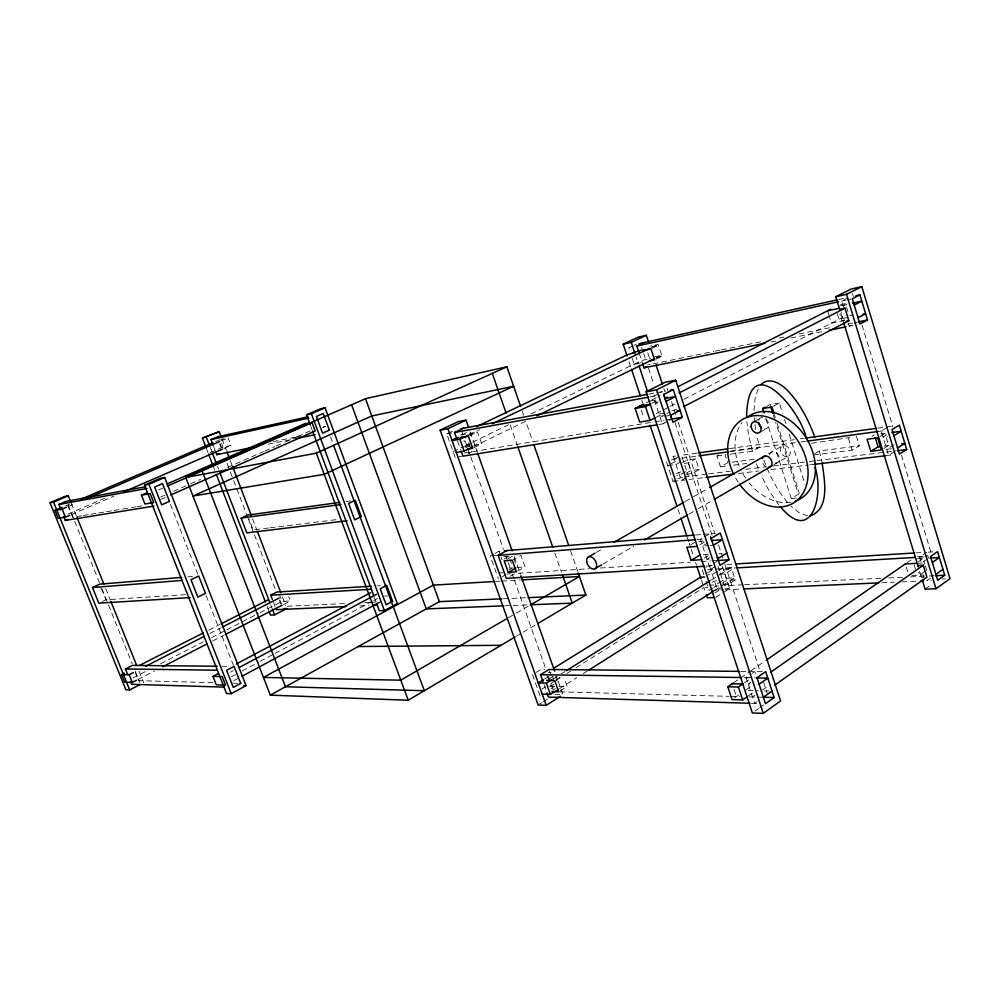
<?xml version="1.0" encoding="UTF-8"?>
<svg xmlns="http://www.w3.org/2000/svg" width="1000" height="1000" viewBox="0 0 1000 1000"><rect width="100%" height="100%" fill="white"/><g stroke="black" fill="none" stroke-linecap="round" stroke-linejoin="round"><path stroke-width="0.75" stroke-dasharray="5 3.75" d="M753.988 410.812L755.188 397.35L758.625 387.912M754.837 711.188L758.538 708.538M759.775 707.65L763.462 705M925.075 589.175L932.075 584.15M757.062 701.65L754.6 703.413L746.075 677.588L751.05 674.125M752.475 696.963L754.95 695.212M762.212 690.075L765.438 687.788L768.15 687.85M919.6 571.275L921.475 577.388L923.825 575.712M748.312 695.95L753.375 692.387M925.462 571L919.6 575.138L918.7 572.2M734.6 697.812L738.875 694.812M746.075 689.762L753.713 684.412M750.688 682.312L748.213 684.05L751.312 684.112M927.3 558.975L921.413 563.075L919.613 557.163L926.688 552.263M744.388 682.862L751.513 677.9M918.363 561.737L926.575 556.025M752.3 673.263L754.788 671.538L756.9 677.975M733.4 682.9L749.538 671.737M750.825 670.85L764.9 661.112M906.925 562.85L912.375 559.075M715.625 597.45L729.562 588.575L722.262 566.35M722.087 587.125L717.425 590.075L709.338 565.562L705.837 567.725M538.15 705.037L542.013 702.588M543.288 701.775L548.425 698.525M559.938 691.062L567.15 686.5L564.175 678.062M714.925 592.962L719.987 589.75M722.725 584.575L728.35 584.312L735.35 579.862L731.213 567.537L722.812 568.038L718.875 570.487M552.925 690.1L555.325 688.587M722.237 583.237L726.9 580.3L735.35 579.862M559.6 688.575L576.7 677.75M583.288 673.587L587.225 671.1M714.862 590.363L734.6 577.875L726.2 578.312L722.275 580.788M551.075 688.6L554.862 686.225M721.55 581.237L715.725 584.913L710.188 585.175M712.613 588.237L709.125 590.438L705.113 578.475M713.775 587.5L716.1 586.038L718.875 585.913M555.95 679.788L559.575 677.525M719.3 574.2L724.925 573.888L731.95 569.487L723.512 569.963L720 572.163M542 689.038L545.588 686.787M554.9 680.95L550.95 683.438L554.975 683.512M556.225 680.125L560.175 677.638M566.775 673.512L570.725 671.025M576 667.725L703.913 587.513L705.85 593.362M712.087 582.388L714.412 580.925L717.188 580.788M553.938 684.163L550.812 686.125L549.825 683.35M548.962 678.9L554.987 675.138L557.938 683.525M552.987 679L559.587 674.875M560.913 674.05L564.875 671.575M711.413 579.925L719.325 574.975M720.65 574.15L731.213 567.537M544.587 679.025L549.65 675.875M717.562 571.312L712.312 574.575L708.162 574.812M710.6 569.4L716.462 565.775M707.525 572.863L711.038 570.688L713.8 570.525M536.087 672.387L540.9 669.425L544.925 669.463M718.25 560.438L709.225 566L700.413 539.312L709.5 533.862L710.825 537.863M894.663 451.613L888.587 455.363L881.175 431.05L887.3 427.388M709.613 557.762L707.025 559.35L710.1 559.138M894.05 444.825L886.737 449.3L891.375 448.725M704.287 558.112L708.162 555.75M883.812 448.488L888.688 445.5L885.013 433.438L880.462 434.05M765.95 418.888L791.275 498.562L798.425 494.225L775.6 422.188M707.8 542.875L702.625 546L708.75 545.538M886.7 434.938L883.025 437.15L887.663 436.538M699.9 544.837L706.375 540.938M880.113 436.388L885.013 433.438M690.688 544.85L695.863 541.763M871.95 436.325L874.388 434.862M813.625 455.012L852.087 450.138L859.338 445.788L856.4 436.25M516.425 636.175L521.775 633.013M523.112 632.225L536.462 624.312M811.55 443.3L849.812 437.537M814.8 453.6L819.325 450.95L859.338 445.788M602.975 564.062L633.875 546.112M688.95 514.1L697.013 509.425M698.363 508.638L713.138 500.05M773.587 464.925L788.363 456.337A6.05 4.55 57.9 0 0 787.362 446.625A6.05 4.55 57.9 0 0 780.387 450.3A6.05 4.55 57.9 0 0 788.363 456.337M508.263 617.812L514.975 613.913M516.325 613.138L528.413 606.125M596.388 552.388L603.125 548.525M685.325 501.438L692.062 497.575M693.413 496.8L708.238 488.312M768.55 453.775L782.35 445.85M730.05 454.237L752.362 451.25L759.613 447.137L756.737 435.45M718.787 454.988L716.975 456L720.487 466.812L727.688 462.75M517.562 571.125L525.037 566.95L520.975 555.375L513.462 559.525M686.388 474.263L691.95 473.562L699.188 469.513L695.7 458.85L687.362 459.975L682.525 462.638M510.025 576.275L514.987 573.5M686.038 477.713L681.225 480.412L673.288 456.362L669.663 458.338M509.237 569.85L512.962 567.775M685.5 471.763L679.475 475.112L676.737 475.462M686.025 473.263L690.85 470.575L699.188 469.513M759.987 432.225L766.963 428.338M502.113 576.763L505.825 574.7M666.5 461.712L673.012 481.4L676.625 479.387M677.825 478.725L682.962 477.038M676.087 473.462L681.237 471.788M684.262 463.413L688.438 462.863L695.7 458.85M507.912 558.763L512.913 556.013L515.45 563.188M503.925 559.062L508.913 556.325L511.45 563.475M680.812 461.85L675.975 464.513L667.775 465.588L675.025 461.625L680.487 460.887M754.7 421.213L760.913 417.8M674.212 459.2L680.275 455.887M773.238 406.375L779.362 403.025L782.625 413.387M494 553.95L490.262 555.975L498.4 578.837M495.238 553.263L498.975 551.237L502.938 550.9M766.338 406.55L770.013 404.55L779.362 403.025M233.787 680.675L237.9 678.45M231.325 676.787L235.425 674.587M242.275 670.925L258.688 662.138M260.05 661.4L273.738 654.075M275.1 653.35L372.225 601.35M373.587 600.625L377.7 598.425M230.45 672.188L233.212 670.713M667.7 421.125L662.312 423.95L653.2 396.337L658.625 393.6M669.038 420.425L671.737 419.025M848.3 323.212L849.2 326.15L856.787 322.188M656.15 417.238L664.237 413.05L656.825 414.3M844.513 319.7L841.975 321.012L839.862 314.075M665.438 414.263L660.05 417.062L663.075 416.55M666.787 413.562L669.475 412.163M671.812 410.95L676.8 409.288M656.287 413.55L668.725 407.137M670.1 406.425L675.638 403.575M683.925 399.3L842.825 317.325L841.15 311.837M132.975 677.962L145.387 671.587M160.575 663.787L203.363 641.812M211.65 637.562L225.45 630.475M226.825 629.763L258.575 613.462M259.962 612.75L282.05 601.413L290.4 600.975L288.725 596.613M137.863 679.575L154.5 671M212.738 640.987L223.837 635.275M283.463 604.55L290.4 600.975M208.738 630.15L219.8 624.513M658.188 401.875L655.487 403.263L658.512 402.725M209.788 633.5L220.912 627.812M646.25 402.8L650.413 400.688M651.8 399.988L660.125 395.763M651.963 403.312L659.725 399.363M843.238 305.938L847.05 304M659.987 392.912L662.688 391.538M843.475 307.375L841.562 301.1L849.212 297.225M468.088 453.663L471.938 451.775L468.013 440.65M473.95 446.4L525.775 421.238L532.875 441.887M656.05 357.987L661.663 355.262L653.45 356.987L649.25 359.012M473.95 447.663L481.7 443.888L477.512 431.987L469.613 433.4L470.538 436.025M655.825 359.25L662.075 356.213L658.088 344.375L649.887 346.15M453.1 451.55L462.088 447.2L469.862 445.887L464.438 448.512M508.575 424.75L466.562 445.05L470.438 444.387M530.975 413.925L630.4 365.9L638.2 363.25L636.175 357.212M469.312 444.925L465.962 446.55L463.888 440.675M469.75 434.513L479.588 429.8M651.062 347.738L658.088 344.375M469.725 435.712L477.512 431.987M652.225 348.263L658.487 345.262L651.625 346.75M461.8 434.8L466.287 432.663L462.413 433.35M102.375 601.462L105.95 599.775L185.263 594.675M455.188 457.425L446.812 433.888L455.85 429.613M632.537 346.062L628.775 347.837L630.212 352.163M633.787 345.462L636.287 344.288M160.625 497.05L164.9 495.163M173.463 491.375L189.15 484.45M190.575 483.812L200.562 479.4M227.662 467.425L263.325 451.662M264.75 451.037L274.738 446.625M276.163 445.988L283.3 442.837M284.725 442.212L296.137 437.163M297.562 436.538L313.025 429.7M160.787 499.4L165.037 497.512M322.825 427.612L325.375 426.488L322.962 427M158.725 489.9L162.987 488.038M68.263 514L106.95 497.287M210.113 452.713L223 447.137L231.038 445.462L228.15 437.912M71.15 514.675L113.975 496.138M223.9 448.55L231.038 445.462M65.062 506.062L70.8 503.6M215.825 441.5L220.138 439.65L223 447.137M67.912 506.65L75.062 503.587M221 440.975L226.725 438.525M838.587 299.575L844.65 298.238M841.562 301.1L845.575 300.212M846.925 299.925L850.938 299.037M221.475 439.363L224.15 438.787M840.562 304.662L848.088 303.038M839.788 305.938L845.8 304.637L849.163 315.688M850.35 315.738L853.363 315.113M647.038 359.35L641.625 360.475L634.163 364.087L640.913 362.688M656.575 357.362L662.075 356.213M846.575 317.7L839.05 319.262L837.375 313.775M844.638 320.45L831.45 323.188L829.338 316.3M273.263 441.625L294.488 437.275M296 436.962L300.55 436.037M647.463 365.025L650.163 364.475M653.037 363.888L677.362 358.913M678.888 358.6L713.863 351.438M715.375 351.125L719.938 350.2M721.462 349.888L761 341.788M779.237 338.062L783.8 337.125M799.013 334.012L832.463 327.163M847.663 324.05L855.263 322.5M268.163 444.212L290.837 439.613M771.125 342.025L775.713 341.087M791.025 337.975L823.175 331.45M849.2 326.15L853.225 325.337M648.913 394.075L655.037 392.95M656.562 392.663L665.713 390.988M446.812 433.888L451.962 432.95M650.15 396.9L659.237 395.238M460.525 435.025L465.688 434.1M650.837 400.95L656.762 399.888M473.787 445.225L481.7 443.888M664.587 416.3L669.125 415.55M81.862 515.737L72.638 517.25L67.975 505.688M83.4 515.487L89.537 514.475M91.075 514.225L97.225 513.212M98.763 512.962L104.913 511.962M106.45 511.712L112.6 510.7M114.125 510.45L135.65 506.925M137.175 506.662L143.325 505.662M464.162 453.05L653.288 422.038M654.825 421.788L664.05 420.275M665.588 420.025L670.2 419.275M457.775 457L461.65 456.375M659.25 424.438L668.375 422.962M346.025 501.538L350.637 500.9M673.288 456.362L676.025 455.988M696.938 453.1L681.488 455.225L688.438 476.362M729.375 448.612L794.275 439.663M800.45 438.812L803.55 438.375M877.712 428.15L894.7 425.8M730.713 451.075L759.613 447.137M671.488 459.562L680.4 458.363M681.938 458.15L697.387 456.05M729.812 451.637L799.312 442.188M800.863 441.975L805.487 441.35M878.088 431.475L885.812 430.425M716.975 456L725.662 454.825M732.025 462.188L754.112 459.338M720.487 466.812L727 465.988M733.575 465.15L746.9 463.462M884.125 446.075L888.688 445.5M268.562 527.987L253.1 529.888L249 519.163M270.1 527.8L338.113 519.438M684.338 476.875L707.013 474.087M708.562 473.9L730.238 471.225M745.725 469.325L765.85 466.85M773.587 465.9L807.638 461.712M809.188 461.525L815.387 460.763M816.925 460.575L895.875 450.863M673.012 481.4L687.412 479.663M688.962 479.475L704.438 477.612M738.475 473.5L758.6 471.062M770.975 469.575L808.112 465.087M809.663 464.9L814.3 464.338M885.487 455.737L893.225 454.812M791.275 498.562L796.663 498.025M187.838 576.9L192.488 576.512M695.588 535.013L701.775 534.5M703.312 534.375L715.638 533.362M492.887 555.775L496.825 555.462M697.3 539.55L703.475 539.062M503.638 556.725L508.913 556.325M698.863 541.525L703.375 541.175M710.288 545.425L713.363 545.2M509 568.05L511.65 567.863M516.962 567.5L525.037 566.95M703.213 554.688L710.738 554.175M719.137 553.6L722.212 553.387M499 572.962L502.95 572.7M507.062 574L511.025 573.75M518.088 573.3L589.462 568.713M600.325 568.013L690.312 562.238M701.175 561.538L710.487 560.938M712.038 560.837L716.7 560.538M377.4 585.862L380.5 585.675M709.338 565.562L712.1 565.388M726.925 564.487L733.112 564.1M915.837 552.925L922.038 552.55M928.238 552.163L932.913 551.875M706.125 566.188L712.3 565.812M495.513 581.438L500.175 581.163M501.737 581.075L520.388 579.975M917.412 556.562L923.525 556.2M707.837 569.562L735.562 567.938M919.613 557.163L924.287 556.888M916.963 558.812L923.075 558.462L924.85 564.325M917.362 563.3L926.087 562.825M384.663 596.075L387.525 595.925M911.95 575.5L923.662 574.95M287.087 606.275L346.05 603.5M364.675 602.612L369.325 602.4M370.875 602.325L375.525 602.1M743.025 584.775L724.412 585.65L718.062 566.337M744.575 584.7L881.087 578.25M888.838 577.888L902.8 577.238M910.55 576.862L927.625 576.062M929.175 575.988L933.825 575.763L926.8 580.763L931.488 580.562M705.288 587.45L708.05 587.325M921.475 577.388L924.188 577.263M503.263 598.775L526.65 597.725M725.413 588.763L729.562 588.575M942.2 578.987L945.325 578.85M359.837 605.962L369.125 605.55M711.888 590.312L723.625 589.8M725.188 589.725L742.237 588.962M881.825 582.762L894.237 582.212M901.988 581.875L917.5 581.175M505.462 605.763L511.675 605.525M513.225 605.462L528.763 604.837M221.75 666.275L227.9 666.338M740.75 671.4L746.988 671.462M748.55 671.475L765.675 671.637M548.375 672.4L551.062 672.438M746.075 677.588L755.4 677.712M743.9 677.8L749.987 677.875M549.475 686.1L553.513 686.188M558.925 686.312L567.15 686.5M748.112 690.55L758.438 690.775M764.25 690.9L768.925 691.012M212.875 682.663L138.625 680.688L135.262 672.35M232.987 683.2L237.625 683.312M559.925 691.862L729.1 696.35M730.65 696.388L739.963 696.637M749.275 696.875L755.588 697.05M757.038 697.087L761.812 697.212M554.85 694.45L562.938 694.688L556.2 675.6M751.475 703.312L757.712 703.5M807.675 515.913L799.087 512.712L790.938 506.062M787.575 502.463C776.825 489.963 769.388 474.963 763.662 459.6M778.75 504.85L768.925 490.538L760.975 474.925M68.175 505.15L99.625 583.05M101.962 588.825L132.238 663.85M135.15 671.062L139.812 682.6M101.375 588.425L105.95 599.775M71.2 503.05L76.45 516.087M105.662 588.538L110.337 600.125M138.963 671.112L143.637 682.712M170.438 504.4L198.238 575.388M206.175 595.675L233.4 665.212M206.275 448.237L207.95 452.587M213.538 467.088L214.65 469.988M267.113 606.35L268.788 610.7M222.025 438.95L226.462 450.55M230.338 460.688L232 465.037M252.512 518.663L256.95 530.262M282.45 596.925L285.775 605.625M279.275 594.188L282.05 601.413M220.087 443.663L221.663 447.762M280.212 600.7L281.325 603.6M219.737 444.237L220.863 447.15M226.988 463.162L229.775 470.438M230.338 471.9L233.125 479.175M233.675 480.625L247.613 517.013M248.175 518.475L275.487 589.788M279.387 599.975L281.062 604.35M213.637 446.438L215.212 450.55M273.5 602.413L275.163 606.775M210.225 447.4L211.9 451.763M217.5 466.325L218.625 469.237M270.675 604.7L271.788 607.612M756.45 463.75L758.062 468.038M310.912 426.525L312 429.45M374.462 597.587L376.087 601.975M330.487 436.75L333.2 444.075M532.475 674.613L540.388 696.838M461.9 431.9L462.938 434.825M465 440.662L503.438 549.237M506.037 556.575L507.6 560.975M508.113 562.438L510.188 568.3M512.275 574.175L513.825 578.575M514.35 580.037L545.5 668.05M548.5 676.525L553.288 690.05M547.375 676.413L549.338 681.963M498.975 551.237L500.5 555.5M501 556.925L502.013 559.788M457.5 440.85L460.962 450.6M543.987 684.513L546.462 691.5M470.163 431.9L477.425 452.45M514.225 556.688L520.438 574.3M552.525 676.587L553.5 679.362M549.438 670.9L552.4 679.262M510.225 424.938L517.4 445.55M554.812 553.05L561.475 572.2M522.163 410.95L523.7 415.375M570.588 550.862L577.725 571.487M629.062 361.825L631.025 367.775M641.787 400.213L642.763 403.15M677.975 509.312L680.425 516.688M687.262 537.325L688.737 541.75M689.225 543.225L690.688 547.65M691.175 549.125L693.625 556.5M695.575 562.4L696.562 565.35M701.45 580.087L703.4 585.988M641.275 410.1L644 418.3M734.05 689.438L736.413 696.538M639.113 352.875L643.413 365.863M632.188 358.263L635 366.6M702.325 569.888L704.75 577.225M667.087 388.2L668.55 392.638M671.462 401.512L676.325 416.325M678.263 422.25L714.712 533.288M718.6 545.138L722.975 558.45M724.925 564.375L760.4 672.45M763.562 682.087L767.2 693.175M688.438 462.863L691.95 473.562M724.925 573.888L728.35 584.312M663.85 388.612L664.825 391.575M675.05 422.688L712.038 535.25M647.712 352.625L650.562 361.3M641.65 347.488L643.112 351.938M643.637 353.363L645.888 360.188M648.487 368.225L653.863 384.525M725.075 454.663L726.162 458.038M727.25 461.4L727.475 462.075M784.5 419.3L785.9 423.738M789.163 434.087L805.05 484.387M774.362 414.475L775.3 417.438M777.188 423.375L799.287 493.162M773.275 414.837L775.138 420.725M848.438 438.35L852.087 450.138M827.638 310.788L828.913 314.925M906.2 566.888L908 572.725M925.3 565.788L926.637 570.175M840.8 313.163L843.462 321.887M914.15 564.9L915.487 569.263M852.475 293.55L853.375 296.537M861.988 324.95L892.825 426.625M901.45 455.025L931.375 553.713M927.575 555.2L928.475 558.15M752.362 451.25L748.337 433.537L746.912 421.763M819.325 450.95L821.85 461.475M755.625 429.487L754.225 417.762M791 502.175A48.725 36.337 58 0 1 749.1 482.85M745.562 478.062A48.725 36.337 58 0 1 740.987 470.075M739.225 466.062A48.725 36.337 58 0 1 742.1 422.413M765.575 418.738A6.1 4.588 59.7 0 1 768.475 425.825A6.1 4.588 59.7 0 1 763.525 428.85M758.787 420.238A6.1 4.588 59.7 0 1 763.587 417.7M769.513 454.812A6.088 4.537 58 0 1 775.312 452.25A6.088 4.537 58 0 1 779.4 459.65A6.088 4.537 58 0 1 773.863 462.7M738.25 482.3A48.925 36.288 58.1 0 1 734.338 475.637M766.5 466.975A6.112 4.537 58.1 0 1 762.025 460.125"/><path stroke-width="1.5" d="M746.65 416.138C747.962 348 799.338 408.162 806.275 437.775M760.987 384.613C769.587 375.863 782.25 384.513 788.662 391.688C800.662 404.637 808.763 420.7 814.862 437.125M763.288 713.363L780.55 700.9L675.725 380.262L665.138 382.275L646.125 391.812L752.375 712.95L763.288 713.363L656.675 389.85L675.725 380.262M922.337 580.225L925.075 589.175L936 588.737L950 578.638L861.825 286.637L851.112 289.062L835.788 296.75L839.887 310.175M774.15 697.537L765.5 703.737L756.95 677.738L765.675 671.637L774.15 697.537L763.238 697.25M944.737 575.25L937.725 580.288L930.512 556.525L937.588 551.6L944.737 575.25L935.387 575.7M763.375 697.25L772.038 691.075M935.925 574.35L942.95 569.35M774.675 685.2L926.912 577.125L923.3 565.275L917.862 565.562M732.9 683.25L727.788 686.787L732.05 699.6L742.712 699.9L747.45 696.562M770.475 672.35L923.3 565.275M759.087 684.25L767.8 678.125L756.9 677.975M932.325 562.475L939.375 557.525L930.025 558.062M727.788 686.787L738.438 687L743.2 683.7M766.175 660.238L905.638 563.737M468.612 427.488L466.012 420.15L458.263 421.625L440.15 430.125L538.15 705.037L546.213 705.337L560.363 696.325M542.238 694.163L550.388 694.4L558.288 689.4M588.55 670.263L713.538 591.2M543.325 679.812L538.263 682.962L546.388 683.125L551.675 679.825M566.2 670.75L710.088 580.75M542.987 681.712L540.513 674.725L548.95 669.5L739.188 671.375M553.65 668.288L700.5 577.225L704.625 577M729.013 559.75L719.987 565.35L711.137 538.462L720.25 532.975L729.013 559.75L718.25 560.438L717.275 557.487M906.712 449.538L899.412 454.062L891.988 429.588L899.338 425.163L906.712 449.538L897.425 450.675M717.775 558.638L726.825 553.075M897.562 447.95L904.875 443.45L901.775 443.85M713.363 545.2L722.438 539.688L711.7 540.525M893.85 435.712L901.188 431.262L891.912 432.512M697.312 546.4L686.8 547.175L691.188 560.388L700.212 554.9M870.75 451.287L881.375 449.975L877.663 437.85L867.05 439.263L870.75 451.287L878.062 446.85L881.1 446.463M520.638 406.538L506.875 366.775L365.5 398.688L185.763 477.463L270.325 695.138L408.25 700.238L515.1 636.962M537.8 623.525L585.875 595.05L578.237 572.962M594.913 568.75L601.638 564.85M644.625 539.862L687.613 514.888M714.475 499.275L772.237 465.712M506.912 618.6L400.788 680.188L263.45 677.425L433.338 585.112L493.963 581.538M531.1 604.562L579.462 576.487L521.938 579.888M588.3 557.013L595.037 553.162M613.9 542.35L683.975 502.2M709.587 487.537L764.837 455.887M508.263 572.35L516.325 571.825L512.212 560.212L504.175 560.812L508.263 572.35L515.725 568.2M270.325 695.138L439.363 601.65L501.712 598.837M704.575 566.287L506.312 578.35L498.15 555.35L506.887 550.575M764.075 412.975L762.663 408.55L765.113 407.225M231.225 693.688L246.062 685.638L164.675 477.463L160.225 478.312L144.5 485.138L226.55 693.512L231.225 693.688L148.912 484.312L144.5 485.138M376.637 603.438L379.35 610.75L384.387 610.55L397.287 603.55L325.05 407.825L320.2 408.913L306.562 414.825L310.375 425.062M242.025 676.237L379.438 602.35M238.713 667.775L376.463 594.338M212.95 676.4L222.188 676.587L225.538 685.1L216.275 684.837L212.95 676.4L218.438 673.487M236.262 664.025L370.637 592.688M682.337 417.275L672.913 422.238L663.763 394.412L673.275 389.588L682.337 417.275L671.737 419.025L670.3 414.675M867.525 319.988L859.938 323.975L852.288 298.738L859.925 294.862L867.525 319.988L858.125 321.912M683.575 406.688L848.812 320.788L844.975 308.188L839.625 309.337M670.638 415.3L680.088 410.375L677.05 410.887M858.025 317.675L865.638 313.712L862.95 314.275M70.612 501.6L68.275 495.8L64.688 496.488L50 502.713L125.9 689.8L129.688 689.938L139.838 684.675M269.35 612.15L270.462 615.062L274.587 614.888L286.887 608.525L284.113 608.65M643.475 404.2L635.15 408.425L639.7 422.1L650.062 420.387L655.212 417.725M124.35 673.15L121.587 674.562L124.688 682.225L132.312 682.438L136.475 680.288M162.812 666.712L207.188 643.85M225.225 634.562L282.075 605.262M666.062 401.388L675.55 396.525L664.963 398.425L667.312 397.225M854.2 305.062L861.838 301.15L852.45 303.188M139.562 665.4L203.2 632.962M221.188 623.8L268.212 599.837M679.087 392.962L844.975 308.188M121.587 674.562L129.188 674.712L133.35 672.575M145.863 666.188L204.237 636.337M222.3 627.1L279.275 597.962M678.15 386.613L830.738 309.212M127.688 674.538L125.438 668.962L132.45 665.4L217.125 666.237M272.387 599.513L270.712 595.15L276.887 592.013L371.225 586.237M635.15 408.425L645.487 406.613L650.662 403.975M835.788 296.75L846.5 294.35L861.825 286.637M642.613 363.488L644.05 367.837L646.538 366.625M456.312 452.463L464.15 451.163L472.55 447.075M536.987 415.8L654.65 358.663M458.888 437.35L452.088 440.588L459.913 439.225L468.35 435.188M492.238 423.75L649.65 348.4M476.463 426.662L626.812 355.05L634.612 352.388M641.475 350.175L633.275 352.675M463.137 436.488L460.55 437.725L468.425 436.337L472.663 448.288L467.388 449.162M645.238 349.438L642.738 350.637L650.962 348.862L654.575 359.85L649.087 360.988M457.013 439.45L454.538 432.488L463.6 428.188M639.263 353.325L636.862 346.062L644.375 342.5M440.15 430.125L447.863 428.7L466.012 420.15M627.112 355.975L623.2 344.175L631.275 342.375L646.325 335.288L648.763 342.7M623.2 344.175L638.237 337.125L646.325 335.288M190.113 597.612L98.8 603.162L92.475 587.537L99.663 584.175L181.65 577.413M346.975 520.775L246.812 532.875L241.137 518.088L247.45 515.138L339.862 502.388M185.763 477.463L316.337 453.162L506.875 366.775M170.712 495L315.175 431.012L312.075 422.663L307.262 423.688L309.812 422.575M167.25 486.163L312.075 422.663M141.45 495.175L150.213 493.638L153.713 502.537L144.925 503.988L141.45 495.175L147.175 492.675M167.188 483.913L305.9 423.225M63.7 516.438L65.312 520.425L67.763 519.375M215.738 451.925L216.788 454.663L219.363 453.537M148.912 484.312L164.675 477.463M306.562 414.825L311.388 413.75L325.05 407.825M62.188 507.3L55.012 510.375L58.238 518.337L65.438 517.15L69.725 515.288M123.963 491.812L222.475 449.162M80.85 499.3L212.95 442.725M55.012 510.375L62.188 509.113L66.475 507.262M86.512 498.675L219.562 441.587M61.013 509.8L58.863 504.487L66.225 501.35L145.688 486.712M213.113 445.075L211.012 439.588L217.475 436.838L308.087 416.812M205.725 446.788L202.375 438.075L219.25 431.7L221.475 437.5M50 502.713L53.55 502.062L68.275 495.8M202.375 438.075L219.25 431.7M638.987 343.688L837.075 299.913M855.913 295.75L859.925 294.862M211.012 439.588L308.85 418.1M636.862 346.062L838.525 301.762M827.638 310.788L838.162 308.525M846.137 321.337L848.812 320.788M216.788 454.663L253.05 447.287M295.363 438.688L315.012 434.7M644.05 367.837L765 343.263M829.3 330.2L846.137 326.775M810.15 515.938C830.537 508.688 824.325 479.625 822.175 463M646.125 391.812L656.675 389.85M461.025 428.663L647.375 394.363M670.25 390.15L673.275 389.588M58.863 504.487L147.025 488.438M454.538 432.488L648.612 397.175M454.062 438.875L456.65 438.425M639.913 406.012L650.263 404.188M65.312 520.425L153.975 506.1M657.712 424.688L462.938 456.163L461.262 451.438M762.663 408.55L772.013 407.05L773.888 412.987M698.475 452.887L727.837 448.825M805.088 438.162L876.162 428.363M241.137 518.088L340.938 504.525M698.925 455.838L728.275 451.85M807.038 441.138L878.088 431.475M705.975 477.425L733.838 474.062M814.3 464.338L885.487 455.737M504.25 550.8L694.038 535.138M92.475 587.537L181.762 580.45M498.15 555.35L695.75 539.675M691.188 560.388L701.712 559.688M736.213 563.913L914.3 553.013M270.712 595.15L370.938 589.288M737.125 567.85L914.938 557.438M905.312 563.962L916.012 563.375M528.212 597.65L585.875 595.05M276.288 609.675L345.913 606.575M373.762 605.337L376.863 605.2M743.787 588.9L878.725 582.9M920.6 581.038L923.7 580.9M503.913 605.825L426.262 608.9L351.6 404.775M530.312 604.788L572.25 603.125L562.5 575.15M714.237 597.513L707.312 597.788L706.338 594.837M358.188 646.538L501.025 645.3M125.438 668.962L217.262 670.238M540.513 674.725L741.4 677.513M546.562 680.4L554.75 680.55L558.737 691.825L551.9 691.65M732.163 683.763L742.825 683.95M243.7 685.562L246.062 685.638M224.05 687.125L131.637 684.3L130.512 681.513M749.912 703.263L548.45 697.087L546.962 692.887M780.45 506.8C812.362 545.288 824.188 493.375 814.963 467.312M62.188 509.113L65.438 517.15M129.188 674.712L132.312 682.438M53.55 502.062L129.688 689.938M77.038 517.537L103.912 584.188M110.925 601.575L136.625 665.325M201.9 470.387L285.475 686.762L424.312 690.725L333.6 445.337M208.512 454.038L212.413 464.188M216.325 474.35L265.438 602M227.013 452L229.225 457.788M232.562 466.488L251.4 515.763M257.5 531.712L280.788 592.587M206.312 437.2L209.662 445.938M212.463 453.225L216.388 463.413M219.737 472.15L269.55 601.788M272.35 609.062L274.587 614.888M312.538 430.913L373.925 596.125M316.337 453.162L408.25 700.238M311.388 413.75L384.387 610.55M365.5 398.688L439.363 601.65M459.913 439.225L464.15 451.163M546.388 683.125L550.388 694.4M447.863 428.7L546.213 705.337M477.938 453.913L512.15 550.812M520.962 575.763L554.65 671.188M492.287 373.387L506.125 413.15M517.913 447.025L552.762 547.163M533.888 444.825L568.55 544.975M631.512 369.237L640.312 395.788M650.1 425.275L677 506.362M680.913 518.162L686.775 535.862M697.05 566.825L700.962 578.612M631.275 342.375L635.2 354.237M639.113 366.1L647.45 391.312M645.487 406.613L650.062 420.387M738.438 687L742.712 699.9M656.062 364.913L662.387 384.175M663.6 394.3L665.55 400.213M710.475 536.812L711.938 541.25M770.475 406.025L772.812 413.375M843.525 322.113L918.238 566.8M875.212 437.525L878.062 446.85M846.5 294.35L936 588.737M747.312 417.2A48.725 36.337 58 0 1 807.325 439.9A48.725 36.337 58 0 1 795.4 501.05M761.538 427.812A6.1 4.588 59.7 0 1 758.575 422.4M733.662 474.275A48.925 36.288 58.1 0 1 763.487 416.112A48.925 36.288 58.1 0 1 805.85 487.175A48.925 36.288 58.1 0 1 739.613 484.263M762.262 458.537A6.112 4.537 58.1 0 1 770.662 458.9A6.112 4.537 58.1 0 1 768.425 467.375M240.712 683.4L233.287 687.412L226.6 670.375L234.062 666.4L240.712 683.4M392.6 601.3L386.138 604.788L380.2 588.75L386.688 585.3L392.6 601.3M205.475 593.375L197.85 597.137L191 579.712L198.675 576.013L205.475 593.375M361.3 516.587L354.675 519.85L348.612 503.475L355.262 500.262L361.3 516.587M513.625 386.275L324.2 474.325L192.987 496.037L371.788 415.975L513.625 386.275M169.45 501.375L161.625 504.862L154.625 487.062L162.5 483.625L169.45 501.375M329.35 430.138L322.562 433.162L316.375 416.45L323.2 413.475L329.35 430.138M586.675 561.7A6.737 4.3 59.4 0 0 594.938 568.737A6.737 4.3 59.4 0 0 593.25 558.2A6.737 4.3 59.4 0 0 586.675 561.7M751.137 426.675A6.125 4.575 59.7 0 0 759.15 432.725A6.125 4.575 59.7 0 0 758.062 422.812A6.125 4.575 59.7 0 0 751.137 426.675"/></g></svg>
